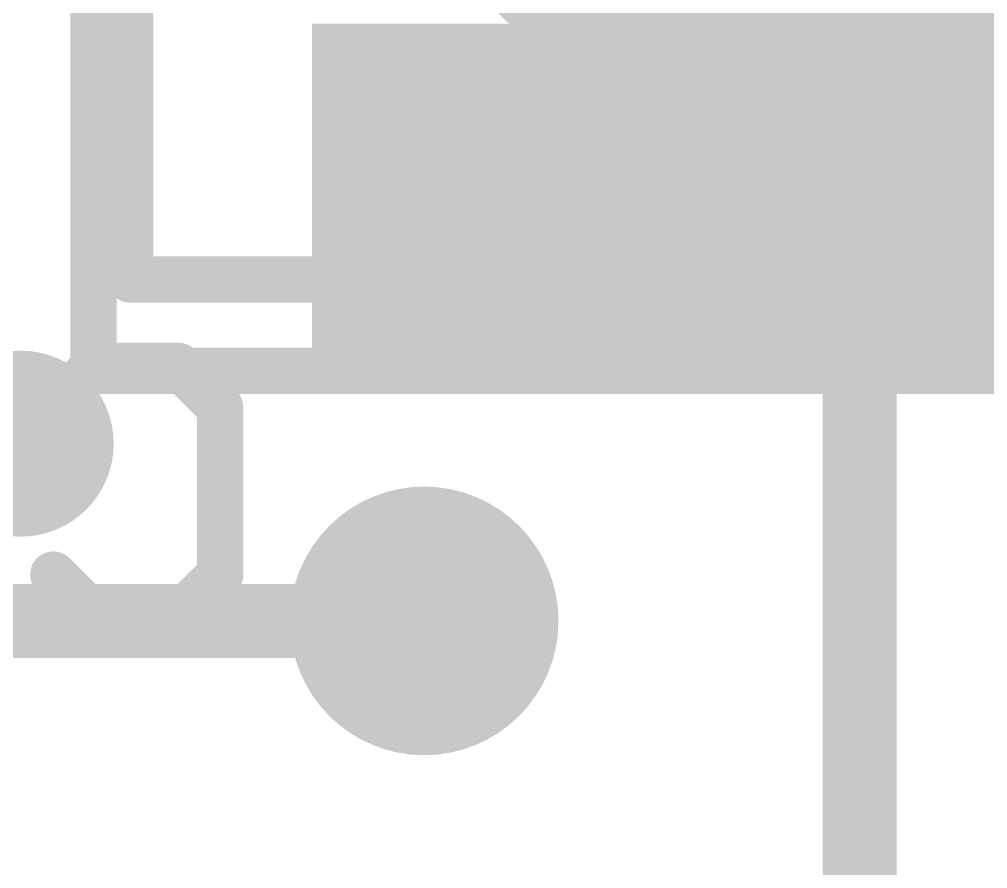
# Model space of a CAD drawing. Extents: x -34 to 73, y -25 to 33.
# Drawn here: x 7.856 to 10.511, y 9.735 to 12.063 of the extents above; entities that cross this region are included whole.
import ezdxf

# ---------------------------------------------------------------- set-up
doc = ezdxf.new("R2010")
doc.units = 0
for name, color, linetype in [('16', 132, 'CONTINUOUS'), ('18', 110, 'CONTINUOUS'), ('21', 41, 'CONTINUOUS'), ('22', 40, 'CONTINUOUS'), ('29', 253, 'CONTINUOUS'), ('31', 253, 'CONTINUOUS'), ('51', 53, 'CONTINUOUS')]:
    doc.layers.add(name, color=color, linetype=linetype)

# ---------------------------------------------------------------- blocks, each defined once
blk = doc.blocks.new('RECT')
blk.add_solid([(-0.5, -0.5), (0.5, -0.5), (-0.5, 0.5), (0.5, 0.5)])
blk = doc.blocks.new('ROUNDV')
at = {"const_width": 0.5}
blk.add_lwpolyline([(0, -0.25, 1), (0, 0.25, 1), (0, -0.25)], format="xyb", dxfattribs=at)

msp = doc.modelspace()

# ---------------------------------------------------------------- linework, layer by layer
at = {"layer": '16', "const_width": 0.2032}
for points in [[(10.16, 7.874), (10.16, 15.1384)], [(7.112, 10.414), (8.9662, 10.414)]]:
    msp.add_lwpolyline(points, dxfattribs=at)
at = {"layer": '16', "const_width": 0.1016}
msp.add_lwpolyline([(8.9662, 10.3632, 1), (8.9662, 10.4648)], format="xyb", dxfattribs=at)
at = {"layer": '21', "const_width": 0.127}
for points in [[(8.06, 14.3), (8.06, 11.1)], [(8.06, 11.1), (12.26, 11.1)]]:
    msp.add_lwpolyline(points, dxfattribs=at)
at = {"layer": '21'}
for points, const_width in [([(7.86, 10.7725, 1), (7.86, 11.0275, 1), (7.86, 10.7725)], 0.255), ([(8.06, 11.1318, 1), (8.06, 11.0682)], 0.0635), ([(8.0282, 11.1, 1), (8.0918, 11.1)], 0.0635)]:
    msp.add_lwpolyline(points, format="xyb", dxfattribs=dict(at, const_width=const_width))
at = {"layer": '22', "const_width": 0.127}
for points in [[(7.9494, 10.9987), (8.0638, 11.1131)], [(8.0638, 11.1131), (8.2926, 11.1131)], [(8.2926, 11.1131), (8.407, 10.9987)], [(8.407, 10.9987), (8.407, 10.5411)], [(8.0638, 10.4267), (7.9494, 10.5411)], [(8.407, 10.5411), (8.2926, 10.4267)], [(8.2926, 10.4267), (8.0638, 10.4267)]]:
    msp.add_lwpolyline(points, dxfattribs=at)
at = {"layer": '22', "const_width": 0.0635}
for points in [[(8.0638, 11.1448, 1), (8.0638, 11.0813)], [(8.0863, 11.0906, 1), (8.0414, 11.1355)], [(8.3151, 11.1355, 1), (8.2702, 11.0906)], [(8.2926, 11.0813, 1), (8.2926, 11.1448)], [(7.927, 11.0211, 1), (7.9719, 10.9762)], [(8.4388, 10.9987, 1), (8.3753, 10.9987)], [(8.3846, 10.9762, 1), (8.4295, 11.0211)], [(7.9719, 10.5635, 1), (7.927, 10.5186)], [(8.4295, 10.5186, 1), (8.3846, 10.5635)], [(8.3753, 10.5411, 1), (8.4388, 10.5411)], [(8.0638, 10.4585, 1), (8.0638, 10.3949)], [(8.2926, 10.3949, 1), (8.2926, 10.4585)], [(8.0414, 10.4042, 1), (8.0863, 10.4492)], [(8.2702, 10.4492, 1), (8.3151, 10.4042)]]:
    msp.add_lwpolyline(points, format="xyb", dxfattribs=at)
at = {"layer": '29', "const_width": 0.05}
for points in [[(9.21, 12.075), (8.935, 12.35)], [(11.385, 12.075), (9.21, 12.075)]]:
    msp.add_lwpolyline(points, dxfattribs=at)
at = {"layer": '29', "const_width": 0.025}
for points in [[(9.21, 12.0875, 1), (9.21, 12.0625)], [(9.2012, 12.0662, 1), (9.2188, 12.0838)]]:
    msp.add_lwpolyline(points, format="xyb", dxfattribs=at)
at = {"layer": '51', "const_width": 0.127}
for points in [[(8.16, 14.05), (8.16, 11.35)], [(8.16, 11.35), (12.16, 11.35)]]:
    msp.add_lwpolyline(points, dxfattribs=at)
at = {"layer": '51', "const_width": 0.0635}
for points in [[(8.16, 11.3818, 1), (8.16, 11.3183)], [(8.1282, 11.35, 1), (8.1918, 11.35)]]:
    msp.add_lwpolyline(points, format="xyb", dxfattribs=at)

# ---------------------------------------------------------------- block references
at = {"layer": '18', "xscale": 0.7366, "yscale": 0.7366}
msp.add_blockref('ROUNDV', (8.9662, 10.414), dxfattribs=at)
msp.add_blockref('ROUNDV', (8.9662, 10.414), dxfattribs=at)
at = {"layer": '29', "xscale": 0.9032, "yscale": 0.6032, "rotation": 90}
for p in [(8.96, 11.6), (9.56, 11.6), (10.16, 11.6), (10.76, 11.6)]:
    msp.add_blockref('RECT', p, dxfattribs=at)
at = {"layer": '31', "xscale": 0.7, "yscale": 0.4, "rotation": 90}
for p in [(8.96, 11.6), (9.56, 11.6), (10.16, 11.6)]:
    msp.add_blockref('RECT', p, dxfattribs=at)
at = {"layer": '51', "xscale": 0.5, "yscale": 0.3, "rotation": 90}
for p in [(8.96, 11.6), (9.56, 11.6), (10.16, 11.6)]:
    msp.add_blockref('RECT', p, dxfattribs=at)

doc.saveas('drawing.dxf')
